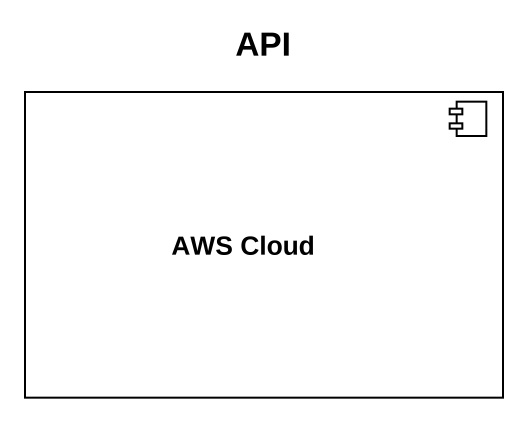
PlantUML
@startuml
title API
component "AWS Cloud" as AWS_Cloud #FFFFFF
@enduml
